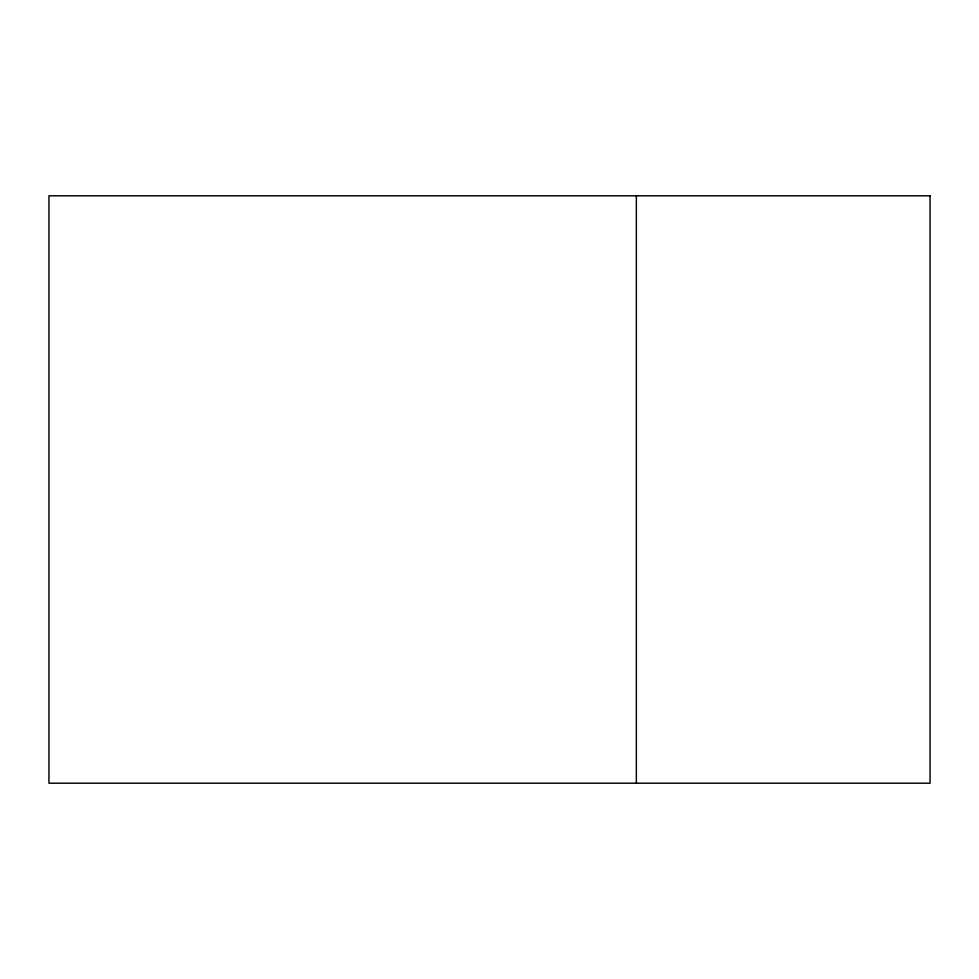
<?xml version="1.0" encoding="UTF-8"?>
<svg xmlns="http://www.w3.org/2000/svg" width="979" height="979" viewBox="0 0 979 979"><rect width="100%" height="100%" fill="white"/><g stroke="black" fill="none" stroke-linecap="round" stroke-linejoin="round"><path stroke-width="1.47" d="M636.35 195.8L636.35 783.2M930.05 195.8L48.95 195.8L48.95 783.2L930.05 783.2L930.05 195.8"/></g></svg>
